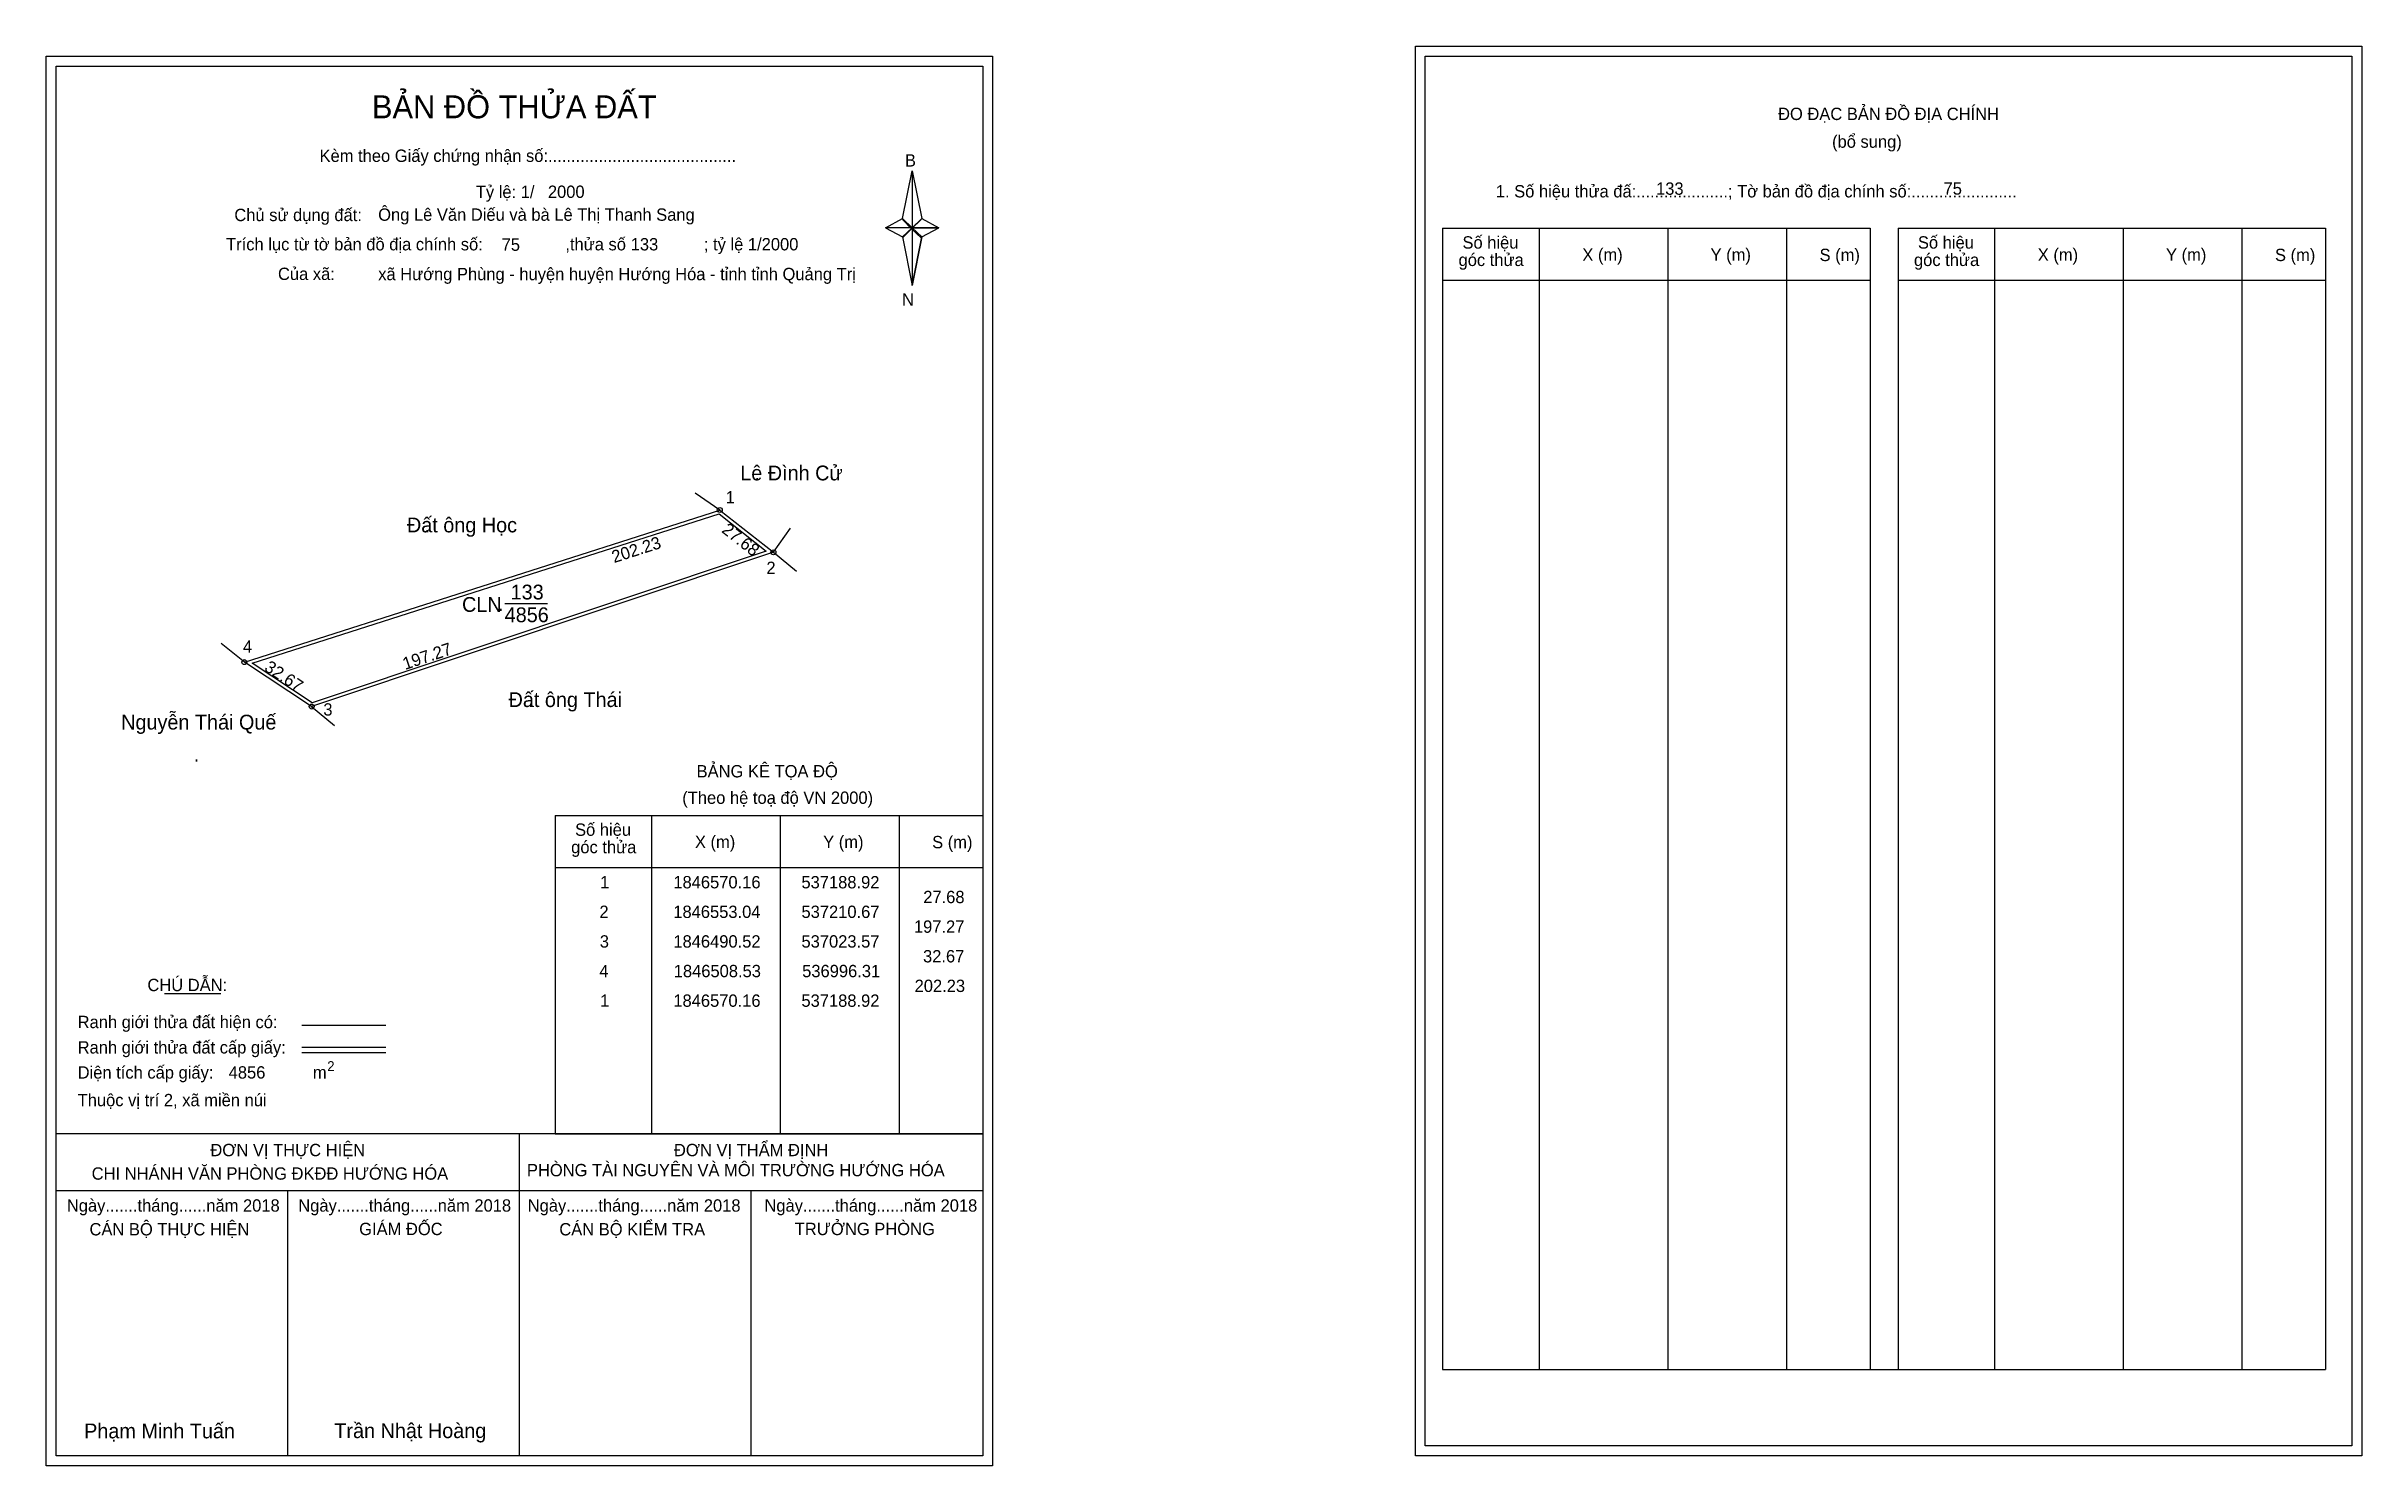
# Model space of a CAD drawing. Extents: x 536916 to 537854, y 1846183 to 1846758.
import ezdxf

# ---------------------------------------------------------------- set-up
doc = ezdxf.new("R2010")
doc.units = 0
for name, color, linetype in [('Level 1', 7, 'Continuous'), ('Level 10', 7, 'Continuous'), ('Level 11', 7, 'Continuous'), ('Level 13', 7, 'Continuous'), ('Level 27', 7, 'Continuous'), ('Level 3', 7, 'Continuous'), ('Level 36', 7, 'Continuous'), ('Level 49', 7, 'Continuous'), ('Level 53', 7, 'Continuous'), ('Level 55', 7, 'Continuous'), ('Level 6', 7, 'Continuous'), ('Level 60', 7, 'Continuous'), ('Level 63', 7, 'Continuous'), ('Level 9', 7, 'Continuous')]:
    doc.layers.add(name, color=color, linetype=linetype)

msp = doc.modelspace()

# ---------------------------------------------------------------- linework, layer by layer
at = {"layer": 'Level 1'}
for p, q in [((536920.08, 1846750.07), (536920.08, 1846750.07)), ((537474.73, 1846754.07), (537474.73, 1846754.07)), ((537262.93, 1846688.3), (537266.86, 1846707.58)), ((537266.86, 1846707.58), (537266.86, 1846684.53)), ((537266.86, 1846707.58), (537270.8, 1846688.3)), ((537256.04, 1846684.53), (537262.93, 1846688.3)), ((537262.93, 1846688.3), (537266.86, 1846684.53)), ((537266.57, 1846684.1), (537262.93, 1846687.86)), ((537266.86, 1846684.53), (537262.93, 1846680.85)), ((537270.5, 1846687.86), (537266.57, 1846684.1)), ((537266.57, 1846684.1), (537270.5, 1846687.86)), ((537270.8, 1846688.3), (537266.86, 1846684.53)), ((537266.86, 1846684.53), (537266.86, 1846661.13)), ((537266.86, 1846684.53), (537277.68, 1846684.53)), ((537266.86, 1846684.53), (537270.8, 1846680.85)), ((537270.8, 1846680.85), (537277.68, 1846684.53)), ((537481.79, 1846684.36), (537655, 1846684.36)), ((537520.97, 1846221.83), (537520.97, 1846684.36)), ((537573.12, 1846221.83), (537573.12, 1846684.36)), ((537621.06, 1846684.36), (537621.06, 1846221.83)), ((537655, 1846684.36), (537655, 1846221.83)), ((537666.31, 1846684.36), (537839.51, 1846684.36)), ((537705.49, 1846221.83), (537705.49, 1846684.36)), ((537757.63, 1846221.83), (537757.63, 1846684.36)), ((537805.58, 1846684.36), (537805.58, 1846221.83)), ((537839.51, 1846684.36), (537839.51, 1846221.83)), ((537266.57, 1846684.1), (537262.93, 1846680.41)), ((537262.93, 1846680.41), (537266.57, 1846684.1)), ((537262.93, 1846680.85), (537266.86, 1846661.13)), ((537270.5, 1846680.41), (537266.57, 1846684.1)), ((537270.8, 1846680.85), (537266.86, 1846661.13)), ((537481.79, 1846663.3), (537655, 1846663.3)), ((537666.31, 1846663.3), (537839.51, 1846663.3)), ((537122.27, 1846446.41), (537295.47, 1846446.41)), ((537161.45, 1846317.36), (537161.45, 1846446.41)), ((537213.59, 1846317.36), (537213.59, 1846446.41)), ((537261.54, 1846446.41), (537261.54, 1846317.36)), ((537122.27, 1846425.36), (537295.47, 1846425.36)), ((536963.92, 1846374.2), (536986.72, 1846374.2)), ((537019.65, 1846361.39), (537053.67, 1846361.39)), ((537019.65, 1846352.49), (537053.67, 1846352.49)), ((537019.65, 1846350.3), (537053.67, 1846350.3)), ((537133.74, 1846317.36), (536920.08, 1846317.36)), ((537295.47, 1846317.36), (537085.79, 1846317.36)), ((537107.78, 1846186.92), (537107.78, 1846317.36)), ((537122.27, 1846317.36), (537295.47, 1846317.36)), ((537295.48, 1846294.26), (536920.08, 1846294.26)), ((537013.93, 1846186.92), (537013.93, 1846294.26)), ((537201.63, 1846186.92), (537201.63, 1846294.26)), ((537481.79, 1846221.83), (537839.51, 1846221.83)), ((537850.13, 1846190.92), (537850.13, 1846190.92)), ((537295.47, 1846186.92), (537295.47, 1846186.92))]:
    msp.add_line(p, q, dxfattribs=at)
for points in [[(537262.93, 1846688.3), (537266.86, 1846707.58), (537266.86, 1846684.53)], [(537256.04, 1846684.53), (537262.93, 1846680.85), (537266.86, 1846684.53)], [(537266.86, 1846684.53), (537270.8, 1846688.3), (537277.68, 1846684.53)], [(537266.86, 1846684.53), (537266.86, 1846661.13), (537270.8, 1846680.85)]]:
    msp.add_lwpolyline(points, close=True, dxfattribs=at)
at = {"layer": 'Level 10'}
for points in [[(537210.67, 1846553.04), (537023.57, 1846490.52), (536996.31, 1846508.53), (537188.92, 1846570.16)], [(537207.76, 1846553.55), (537023.77, 1846492.06), (536999.52, 1846508.09), (537188.64, 1846568.6)]]:
    msp.add_lwpolyline(points, close=True, dxfattribs=at)
at = {"layer": 'Level 11'}
for centre in [(537188.92, 1846570.16), (537210.67, 1846553.04), (537210.67, 1846553.04), (536996.31, 1846508.53), (537023.57, 1846490.52)]:
    msp.add_circle(centre, 1, dxfattribs=at)
at = {"layer": 'Level 27'}
for p, q in [((537188.92, 1846570.16), (537179.02, 1846576.95)), ((537210.67, 1846553.04), (537217.55, 1846562.87)), ((537210.67, 1846553.04), (537219.96, 1846545.45)), ((536996.31, 1846508.53), (536986.92, 1846516.01)), ((537023.57, 1846490.52), (537032.82, 1846482.87))]:
    msp.add_line(p, q, dxfattribs=at)
at = {"layer": 'Level 3'}
for p, q in [((537481.79, 1846684.36), (537481.79, 1846221.83)), ((537666.31, 1846684.36), (537666.31, 1846221.83)), ((537122.27, 1846446.41), (537122.27, 1846317.36))]:
    msp.add_line(p, q, dxfattribs=at)
at = {"layer": 'Level 63'}
for points in [[(536916.08, 1846754.07), (537299.48, 1846754.07), (537299.48, 1846182.92), (536916.08, 1846182.92)], [(536920.08, 1846750.07), (537295.48, 1846750.07), (537295.48, 1846186.92), (536920.08, 1846186.92)], [(537470.73, 1846758.07), (537854.13, 1846758.07), (537854.13, 1846186.92), (537470.73, 1846186.92)], [(537474.73, 1846754.07), (537850.13, 1846754.07), (537850.13, 1846190.92), (537474.73, 1846190.92)]]:
    msp.add_lwpolyline(points, close=True, dxfattribs=at)
at = {"layer": 'Level 9'}
msp.add_line((537101.78, 1846532.31), (537119.18, 1846532.31), dxfattribs=at)

# ---------------------------------------------------------------- texts
at = {"layer": 'Level 1'}
for s, height, p in [('BẢN ĐỒ THỬA ĐẤT', 9.3313, (537048.01, 1846728.88)), ('ĐO ĐẠC BẢN ĐỒ ĐỊA CHÍNH', 5, (537617.68, 1846728.19)), ('(bổ sung)', 5, (537639.56, 1846716.95)), ('Kèm theo Giấy chứng nhận số:.........................................', 5, (537026.78, 1846711.22)), ('B', 5, (537263.95, 1846709.34)), ('1. Số hiệu thửa đấ:....................; Tờ bản đồ địa chính số:.......................', 5, (537503.34, 1846696.83)), ('Chủ sử dụng đất:', 5, (536992.26, 1846687.23)), ('Trích lục từ tờ bản đồ địa chính số:                  ,thửa số                 ; tỷ lệ 1/2000', 5, (536988.92, 1846675.37)), ('Số hiệu', 5, (537489.82, 1846676.09)), ('X (m)', 5, (537538.39, 1846671.14)), ('Y (m)', 5, (537590.34, 1846671.14)), ('S (m)', 5, (537634.5, 1846671.04)), ('Số hiệu', 5, (537674.34, 1846676.09)), ('X (m)', 5, (537722.9, 1846671.14)), ('Y (m)', 5, (537774.86, 1846671.14)), ('S (m)', 5, (537819.01, 1846671.04)), ('Của xã:', 5, (537009.94, 1846663.37)), ('góc thửa', 5, (537488.24, 1846669.03)), ('góc thửa', 5, (537672.75, 1846669.03)), ('N', 5, (537262.75, 1846653)), ('BẢNG KÊ TỌA ĐỘ', 5, (537179.54, 1846461.82)), ('(Theo hệ toạ độ VN 2000)', 5, (537173.73, 1846451.1)), ('Số hiệu', 5, (537130.3, 1846438.15)), ('góc thửa', 5, (537128.72, 1846431.09)), ('X (m)', 5, (537178.86, 1846433.2)), ('Y (m)', 5, (537230.82, 1846433.2)), ('S (m)', 5, (537274.97, 1846433.1)), ('CHÚ DẪN:', 5, (536957.04, 1846375.21)), ('Ranh giới thửa đất hiện có:', 5, (536928.78, 1846360.21)), ('Ranh giới thửa đất cấp giấy:', 5, (536928.78, 1846349.93)), ('2', 4, (537029.88, 1846342.83)), ('Diện tích cấp giấy:', 5, (536928.78, 1846339.77)), ('m', 5, (537024.09, 1846339.81)), ('Thuộc vị trí 2, xã miền núi', 5, (536928.78, 1846328.57)), ('ĐƠN VỊ THỰC HIỆN', 5, (536982.55, 1846308.33)), ('ĐƠN VỊ THẨM ĐỊNH', 5, (537170.35, 1846308.33)), ('CHI NHÁNH VĂN PHÒNG ĐKĐĐ HƯỚNG HÓA', 5, (536934.46, 1846298.81)), ('PHÒNG TÀI NGUYÊN VÀ MÔI TRƯỜNG HƯỚNG HÓA', 5, (537110.8, 1846300.19)), ('Ngày.......tháng......năm 2018', 5, (536924.41, 1846285.86)), ('Ngày.......tháng......năm 2018', 5, (537018.16, 1846285.86)), ('Ngày.......tháng......năm 2018', 5, (537111.11, 1846285.86)), ('Ngày.......tháng......năm 2018', 5, (537207.02, 1846285.86)), ('CÁN BỘ THỰC HIỆN', 5, (536933.58, 1846276.23)), ('GIÁM ĐỐC', 5, (537042.84, 1846276.35)), ('CÁN BỘ KIỂM TRA', 5, (537123.92, 1846276.23)), ('TRƯỞNG PHÒNG', 5, (537219.3, 1846276.35)), ('Phạm Minh Tuấn', 6, (536931.4, 1846194)), ('Trần Nhật Hoàng', 6, (537032.78, 1846194.1))]:
    msp.add_text(s, height=height, dxfattribs=at).set_placement(p)
at = {"layer": 'Level 11'}
msp.add_text('Tỷ lệ: 1/', height=5, dxfattribs=at).set_placement((537090.09, 1846696.59))
at = {"layer": 'Level 13'}
for s, p in [('133', (537104.2, 1846533.91)), ('.', (537099, 1846529.31)), ('4856', (537101.79, 1846524.71))]:
    msp.add_text(s, height=6, dxfattribs=at).set_placement(p)
at = {"layer": 'Level 3'}
msp.add_text('CLN', height=6, dxfattribs=at).set_placement((537084.51, 1846528.9))
at = {"layer": 'Level 36'}
for p in [(537202.97, 1846582.17), (537069.32, 1846561.11), (537111.25, 1846490.33), (536975.82, 1846468.16)]:
    msp.add_text('.', height=6, dxfattribs=at).set_placement(p)
at = {"layer": 'Level 49'}
for s, rotation, p in [('27.68', 321.79278, (537189.35, 1846561.42)), ('202.23', 17.74327, (537146.1, 1846548.64)), ('197.27', 18.4772, (537061.44, 1846505.34)), ('32.67', 326.54826, (537004.03, 1846505.35))]:
    msp.add_text(s, height=5, rotation=rotation, dxfattribs=at).set_placement(p)
at = {"layer": 'Level 53'}
for s, p in [('1', (537140.47, 1846416.86)), ('1846570.16', (537170.12, 1846416.86)), ('537188.92', (537222.01, 1846416.86)), ('27.68', (537271.36, 1846410.86)), ('2', (537140.17, 1846404.86)), ('1846553.04', (537170.1, 1846404.86)), ('537210.67', (537222.03, 1846404.86)), ('197.27', (537267.58, 1846398.86)), ('3', (537140.32, 1846392.86)), ('1846490.52', (537170.13, 1846392.86)), ('537023.57', (537222.03, 1846392.86)), ('4', (537140.14, 1846380.86)), ('1846508.53', (537170.28, 1846380.86)), ('536996.31', (537222.31, 1846380.86)), ('32.67', (537271.27, 1846386.86)), ('202.23', (537267.86, 1846374.86)), ('1', (537140.47, 1846368.86)), ('1846570.16', (537170.12, 1846368.86)), ('537188.92', (537222.01, 1846368.86))]:
    msp.add_text(s, height=5, dxfattribs=at).set_placement(p)
at = {"layer": 'Level 55'}
for s, height, p in [('1', 0.8, (537188.7, 1846570.16)), ('0', 0.22, (537188.84, 1846569.94)), ('0', 0.22, (537188.84, 1846569.94)), ('0', 0.22, (537188.84, 1846569.94)), ('2', 0.8, (537210.4, 1846553.04)), ('0', 0.22, (537210.59, 1846552.82)), ('0', 0.22, (537210.59, 1846552.82)), ('4', 0.8, (536996.03, 1846508.53)), ('0', 0.22, (536996.23, 1846508.31)), ('0', 0.22, (536996.23, 1846508.31)), ('0', 0.22, (536996.23, 1846508.31)), ('0', 0.22, (536996.23, 1846508.31)), ('3', 0.8, (537023.32, 1846490.52)), ('0', 0.22, (537023.49, 1846490.3)), ('0', 0.22, (537023.49, 1846490.3)), ('0', 0.22, (537023.49, 1846490.3))]:
    msp.add_text(s, height=height, dxfattribs=at).set_placement(p)
at = {"layer": 'Level 6'}
for s, p in [('133', (537568.24, 1846697.91)), ('75', (537684.73, 1846697.95)), ('Ông Lê Văn Diếu và bà Lê Thị Thanh Sang', (537050.53, 1846687.37)), ('2000', (537119.29, 1846696.63)), ('75', (537100.55, 1846675.19)), ('133', (537152.84, 1846675.35)), ('xã Hướng Phùng - huyện huyện Hướng Hóa - tỉnh tỉnh Quảng Trị', (537050.55, 1846663.29)), ('4856', (536989.96, 1846339.78))]:
    msp.add_text(s, height=5, dxfattribs=at).set_placement(p)
at = {"layer": 'Level 60'}
for s, p in [('Lê Đình Cử', (537197.23, 1846582.17)), ('Đất ông Học', (537062.19, 1846561.11)), ('Đất ông Thái', (537103.36, 1846490.33)), ('Nguyễn Thái Quế', (536946.41, 1846481.22))]:
    msp.add_text(s, height=6, dxfattribs=at).set_placement(p)
at = {"layer": 'Level 9'}
for s, p in [('1', (537191.32, 1846572.82)), ('2', (537207.82, 1846544.24)), ('4', (536995.75, 1846512.32)), ('3', (537028.32, 1846486.85))]:
    msp.add_text(s, height=5, dxfattribs=at).set_placement(p)

doc.saveas('drawing.dxf')
